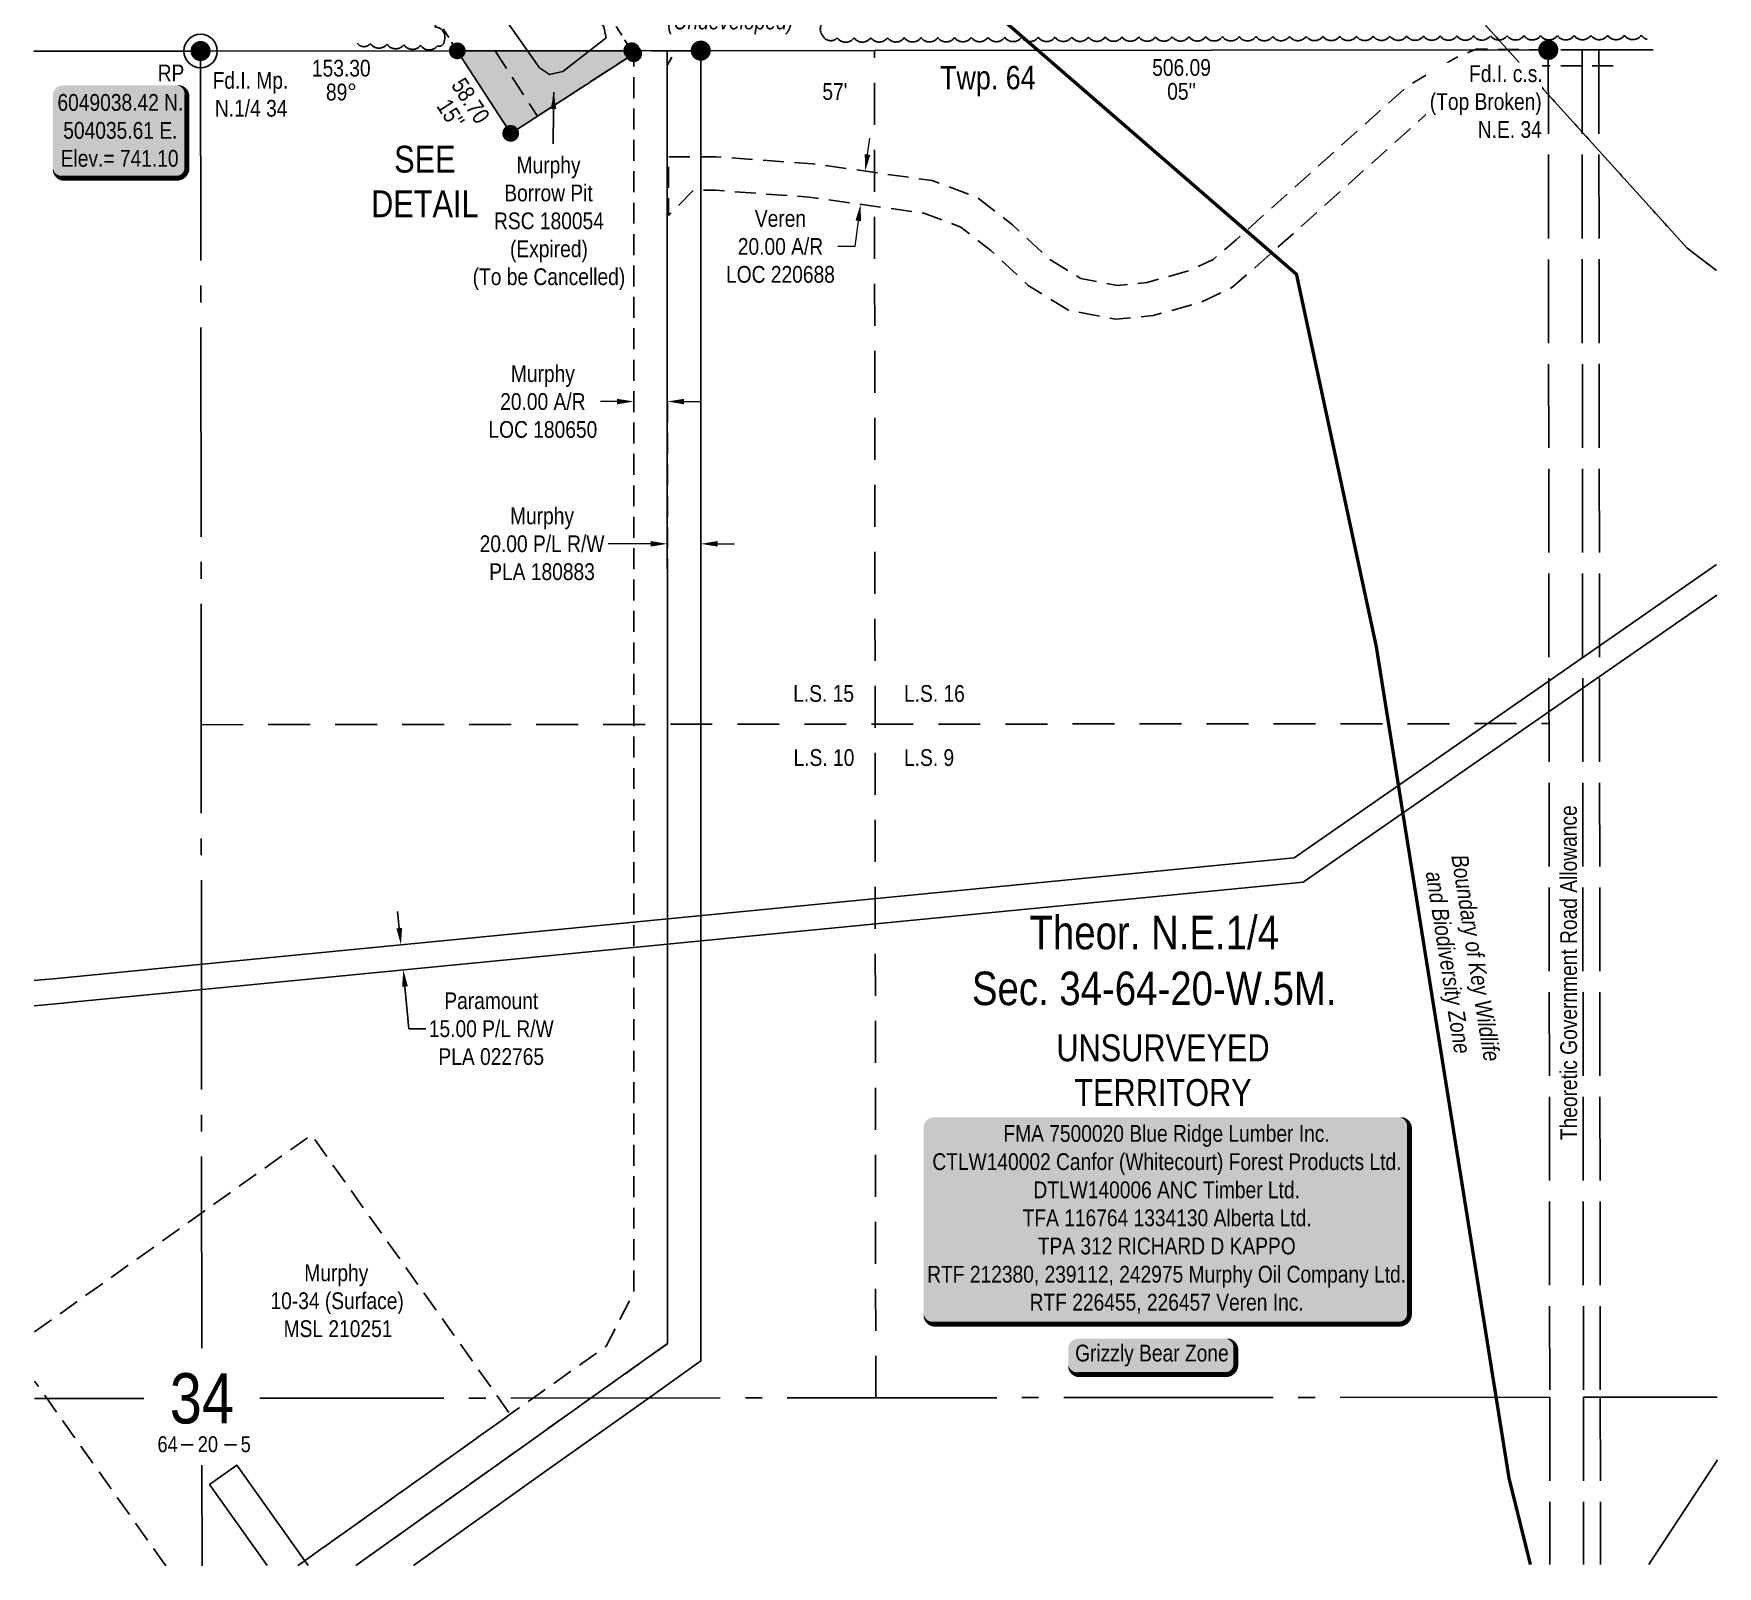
# Model space of a CAD drawing. Extents: x 503935 to 506409, y 6048134 to 6051031.
# Drawn here: x 503936 to 504941, y 6048134 to 6049049 of the extents above; entities that cross this region are included whole.
import ezdxf
from ezdxf.enums import TextEntityAlignment as Align

# ---------------------------------------------------------------- set-up
doc = ezdxf.new("R2010")
doc.units = 0
doc.header["$LTSCALE"] = 5
doc.header["$PDMODE"] = 34
doc.header["$PDSIZE"] = 0.03
for name, pattern in [('0', [1, 1, 0]), ('DASHDOT2', [12.7, 6.35, -3.175, 0, -3.175]), ('foc-ACCESSROAD', [3.75, 2.5, -1.25]), ('foc-LSD', [8, 5, -3]), ('foc-QUARTERLINE', [33, 25, -3, 2, -3]), ('foc-TRAV', [1.875, 1.25, -0.625]), ('foc-UNSURVEYED', [12.5, 10, -2.5]), ('foc-WHEELTRACKS', [2, 0.4, -1.6])]:
    doc.linetypes.add(name, pattern=pattern)
doc.layers.get('Defpoints').update_dxf_attribs({"color": 9})
for name, color, linetype in [('10', 1, 'Continuous'), ('35', 37, 'Continuous'), ('9', 3, 'Continuous'), ('AS-WILDLIFE', 131, 'DASHDOT2'), ('AS-WILDLIFE-BLOCK', 131, 'Continuous'), ('C-AR', 13, 'foc-ACCESSROAD'), ('C-RW', 13, 'Continuous'), ('C-SYMBOL', 7, 'Continuous'), ('C-WS', 13, 'foc-ACCESSROAD'), ('D-TXT', 6, 'Continuous'), ('DETAIL-T', 7, 'Continuous'), ('F-AR', 190, 'foc-ACCESSROAD'), ('F-RW', 190, 'Continuous'), ('L-BD', 7, 'Continuous'), ('L-MON', 1, 'Continuous'), ('L-QSEC', 8, 'foc-QUARTERLINE'), ('L-ROAD-T', 7, 'Continuous'), ('L-SEC', 7, 'Continuous'), ('L-SECLBL', 7, 'Continuous'), ('L-SECQ', 8, 'foc-QUARTERLINE'), ('L-SECTION-LSD', 7, 'foc-LSD'), ('L-UNS-T', 3, 'Continuous'), ('L-USEC', 7, 'foc-UNSURVEYED'), ('P-PROPOSED', 10, 'Continuous'), ('P-PROPOSED-H', 21, 'Continuous'), ('P-TRAV', 4, 'foc-TRAV'), ('T-BUSH', 110, '0'), ('T-SLOPE', 48, 'Continuous'), ('T-WATER-P3', 160, 'foc-WHEELTRACKS')]:
    doc.layers.add(name, color=color, linetype=linetype)
for name, color, linetype, lineweight in [('C-AR-T', 13, 'Continuous', 9), ('C-RW-T', 13, 'Continuous', 9), ('C-WS-T', 13, 'Continuous', 9), ('F-AR-T', 190, 'Continuous', 9), ('T-TEXT', 48, 'Continuous', 18)]:
    doc.layers.add(name, color=color, linetype=linetype, lineweight=lineweight)
doc.styles.add('100L', font='', dxfattribs={"height": 11})
doc.styles.add('175L', font='', dxfattribs={"height": 20})
doc.styles.add('80', font='', dxfattribs={"height": 10})
doc.styles.add('80CG', font='', dxfattribs={"height": 10})
doc.styles.add('80L', font='', dxfattribs={"height": 10})
doc.styles.add('80LS', font='', dxfattribs={"height": 10})
doc.styles.add('foc-LtypeFont', font='', dxfattribs={"height": 7.35})
doc.styles.add('SIMPLEX', font='')
doc.styles.get('100L').set_extended_font_data('Arial Narrow')
doc.styles.get('175L').set_extended_font_data('Arial Narrow')
doc.styles.get('80').set_extended_font_data('Arial Narrow')
doc.styles.get('80CG').set_extended_font_data('Arial Narrow')
doc.styles.get('80L').set_extended_font_data('Arial Narrow')
doc.styles.get('80LS').set_extended_font_data('Arial Narrow', italic=True)
doc.styles.get('foc-LtypeFont').set_extended_font_data('Arial Narrow')
doc.styles.get('SIMPLEX').set_extended_font_data('Arial Narrow')
doc.linetypes.add('foc-TOPO-flowdirection-NOLINE', pattern='A,0,[">",foc-LtypeFont,S=0.3,R=0,X=0,Y=-0.945],-20,[">",foc-LtypeFont,S=0.3,R=0,X=0,Y=-0.945],0', length=20)
doc.dimstyles.new('Compass 5 000', dxfattribs={"dimscale": 5, "dimtxt": 9, "dimasz": 2, "dimexe": 0.2, "dimexo": 0.0625, "dimgap": 0.5, "dimtad": 0, "dimtih": 1, "dimtoh": 1, "dimzin": 0, "dimdsep": 46, "dimtxsty": '80CG', "dimcen": 0.1, "dimse1": 1, "dimse2": 1, "dimclrd": 256, "dimclrt": 256, "dimaunit": 1, "dimadec": 4, "dimazin": 0, "dimtfac": 0.06, "dimtofl": 0, "dimtmove": 0, "dimatfit": 1, "dimfxl": 0.2, "dimtolj": 1, "dimtzin": 0, "dimlwd": -1, "dimarcsym": 0})

# ---------------------------------------------------------------- blocks, each defined once
blk = doc.blocks.new('*D33')
at = {"layer": 'C-AR-T', "transparency": 16777216}
for p, q in [((504284.2, 6048829.1), (504274.2, 6048829.1)), ((504324.2, 6048829.2), (504334.2, 6048829.2))]:
    blk.add_line(p, q, dxfattribs=at)
for points in [[(504284.2, 6048830.8), (504284.2, 6048827.5), (504294.2, 6048829.2)], [(504324.2, 6048830.8), (504324.2, 6048827.5), (504314.2, 6048829.2)]]:
    blk.add_solid(points, dxfattribs=at)
at = {"layer": 'Defpoints', "color": 0, "transparency": 16777216}
for p in [(504294.2, 6048953.5), (504314.2, 6048953.5), (504314.2, 6048829.2)]:
    blk.add_point(p, dxfattribs=at)
at = {"layer": 'C-AR-T', "transparency": 16777216, "insert": (504239.9, 6048829.1), "char_height": 10, "attachment_point": 5, "style": '80CG'}
blk.add_mtext('\\A1;Murphy\\P20.00 A/R\\PLOC 180650', dxfattribs=at)
blk = doc.blocks.new('*D34')
at = {"layer": 'Defpoints', "color": 0, "transparency": 16777216}
for p in [(504451.7, 6048964), (504429.5, 6048946.9), (504449, 6048944.2)]:
    blk.add_point(p, dxfattribs=at)
at = {"layer": 'F-AR-T', "transparency": 16777216}
for p, q in [((504433.7, 6048976.6), (504435.1, 6048986.5)), ((504428.1, 6048937), (504426, 6048921.7)), ((504426, 6048921.7), (504416, 6048921.7))]:
    blk.add_line(p, q, dxfattribs=at)
for points in [[(504432, 6048976.8), (504435.3, 6048976.4), (504432.3, 6048966.7)], [(504426.5, 6048937.2), (504429.8, 6048936.8), (504429.5, 6048946.9)]]:
    blk.add_solid(points, dxfattribs=at)
at = {"layer": 'F-AR-T', "transparency": 16777216, "insert": (504381.7, 6048921.7), "char_height": 10, "attachment_point": 5, "style": '80CG'}
blk.add_mtext('\\A1;Veren\\P20.00 A/R\\PLOC 220688', dxfattribs=at)
blk = doc.blocks.new('*D35')
at = {"layer": 'Defpoints', "color": 0, "transparency": 16777216}
for p in [(504599.7, 6048548.1), (504601.2, 6048533.2), (504156.6, 6048489.9)]:
    blk.add_point(p, dxfattribs=at)
at = {"layer": 'F-RW', "transparency": 16777216}
for p, q in [((504154.2, 6048514.8), (504153.2, 6048524.7)), ((504157.6, 6048479.9), (504160, 6048454.7)), ((504160, 6048454.7), (504170, 6048454.7))]:
    blk.add_line(p, q, dxfattribs=at)
for points in [[(504155.9, 6048514.9), (504152.5, 6048514.6), (504155.2, 6048504.8)], [(504159.3, 6048480.1), (504155.9, 6048479.8), (504156.6, 6048489.9)]]:
    blk.add_solid(points, dxfattribs=at)
at = {"layer": 'F-RW', "transparency": 16777216, "insert": (504209.1, 6048454.7), "char_height": 10, "attachment_point": 5, "style": '80CG'}
blk.add_mtext('\\A1;Paramount\\P15.00 P/L R/W\\PPLA 022765', dxfattribs=at)
blk = doc.blocks.new('L-SECLBL')
at = {"layer": '9', "color": 7}
for p, q in [((-5.1, -27.8), (-12.3, -27.8)), ((20.7, -27.8), (13.5, -27.8))]:
    blk.add_line(p, q, dxfattribs=at)
at = {"layer": '10', "color": 2, "style": 'SIMPLEX'}
blk.add_attdef('SEC', text='', height=30, dxfattribs=at).set_placement((0, 0), align=Align.MIDDLE)
at = {"layer": '10', "color": 5, "style": '80L'}
blk.add_attdef('TWP', text='', height=9.5, dxfattribs=at).set_placement((-14.4, -27.4), align=Align.MIDDLE_RIGHT)
blk.add_attdef('RGE', text='', height=9.5, dxfattribs=at).set_placement((3.6, -27.4), align=Align.MIDDLE_CENTER)
blk.add_attdef('MER', text='', height=9.5, dxfattribs=at).set_placement((23.2, -27.4), align=Align.MIDDLE_LEFT)
blk = doc.blocks.new('PLIA')
at = {"color": 255, "const_width": 1}
blk.add_lwpolyline([(-0.5, 0, 1), (0.5, 0, 1)], format="xyb", close=True, dxfattribs=at)
blk = doc.blocks.new('PLIAA')
blk.add_blockref('PLIA', (0, 0))
blk = doc.blocks.new('PLIB')
at = {"color": 1}
blk.add_circle((0, 0), 0.8, dxfattribs=at)
blk = doc.blocks.new('PLIBB')
blk.add_blockref('PLIB', (0, 0))
blk = doc.blocks.new('PLICC')
for name in ['PLIAA', 'PLIBB']:
    blk.add_blockref(name, (0, 0))
blk = doc.blocks.new('PLI')
blk.add_blockref('PLICC', (0, 0))
blk = doc.blocks.new('fdia')
at = {"color": 255, "const_width": 1}
blk.add_lwpolyline([(-0.5, 0, 1), (0.5, 0, 1)], format="xyb", close=True, dxfattribs=at)
blk = doc.blocks.new('Fdiaa')
blk.add_blockref('fdia', (0, 0))
blk = doc.blocks.new('fdib')
at = {"color": 1, "const_width": 1.6}
blk.add_lwpolyline([(-0.4, 0, 1), (0.4, 0, 1)], format="xyb", close=True, dxfattribs=at)
at = {"color": 1}
blk.add_circle((0, 0), 0.8, dxfattribs=at)
blk = doc.blocks.new('Fdibb')
blk.add_blockref('fdib', (0, 0))
blk = doc.blocks.new('fdicc')
for name in ['Fdibb', 'Fdiaa']:
    blk.add_blockref(name, (0, 0))
blk = doc.blocks.new('FDI')
blk.add_blockref('fdicc', (0, 0))
blk = doc.blocks.new('*U37')
at = {"layer": '35', "color": 3}
blk.add_circle((0, 0), 10, dxfattribs=at)
at = {"layer": '35', "color": 3, "style": '80'}
blk.add_attdef('RP_001', (-25.6, -18.1), '', height=10, dxfattribs=at)
blk = doc.blocks.new('*U38')
h = blk.add_hatch(color=254)
edge = h.paths.add_edge_path()
edge.add_line((-34, -28.5), (34, -28.5))
edge.add_arc((34, -22.5), 6, 270, 360)
edge.add_line((40, -22.5), (40, 21))
edge.add_arc((34, 21), 6, 0, 90)
edge.add_line((34, 27), (-34, 27))
edge.add_arc((-34, 21), 6, 90, 180)
edge.add_line((-40, 21), (-40, -22.5))
edge.add_arc((-34, -22.5), 6, 180, 270)
at = {"color": 1, "flags": 128}
blk.add_lwpolyline([(-34, -28.5, 3, 3, 0), (34, -28.5, 3, 3, 0.414214), (40, -22.5, 3, 3, 0), (40, 21, 3, 0, 0.414214), (34, 27, 0, 0, 0), (-34, 27, 0, 0, 0.414214), (-40, 21, 0, 0, 0), (-40, -22.5, 0, 3, 0.414214)], format="xyseb", close=True, dxfattribs=at)
blk.add_lwpolyline([(17.6, 0.9, 0, 10, 0), (0, 0, 5, 5, 0)], format="xyseb", dxfattribs=at)
at = {"color": 1, "style": '80'}
blk.add_attdef('ENTER_TEXT_001', (-36, -5), '', height=10, dxfattribs=at)
blk = doc.blocks.new('*U42')
h = blk.add_hatch(color=255)
edge = h.paths.add_edge_path()
edge.add_line((-139, -62.5), (139, -62.5))
edge.add_arc((139, -56.5), 6, 270, 360)
edge.add_line((145, -56.5), (145, 55))
edge.add_arc((139, 55), 6, 0, 90)
edge.add_line((139, 61), (-139, 61))
edge.add_arc((-139, 55), 6, 90, 180)
edge.add_line((-145, 55), (-145, -56.5))
edge.add_arc((-139, -56.5), 6, 180, 270)
at = {"color": 44, "flags": 128}
blk.add_lwpolyline([(-139, -62.5, 3, 3, 0), (139, -62.5, 3, 3, 0.414214), (145, -56.5, 3, 3, 0), (145, 55, 3, 0, 0.414214), (139, 61, 0, 0, 0), (-139, 61, 0, 0, 0.414214), (-145, 55, 0, 0, 0), (-145, -56.5, 0, 3, 0.414214)], format="xyseb", close=True, dxfattribs=at)
at = {"color": 44, "style": '80'}
blk.add_attdef('ENTER_TEXT_001', (-36, -5), '', height=10, dxfattribs=at)
blk = doc.blocks.new('*D43')
at = {"layer": 'C-RW-T', "transparency": 16777216}
for p, q in [((504304.2, 6048744.2), (504278.9, 6048744.2)), ((504344.2, 6048744.2), (504354.2, 6048744.2))]:
    blk.add_line(p, q, dxfattribs=at)
for points in [[(504304.2, 6048745.9), (504304.2, 6048742.6), (504314.2, 6048744.2)], [(504344.2, 6048745.9), (504344.2, 6048742.6), (504334.2, 6048744.2)]]:
    blk.add_solid(points, dxfattribs=at)
at = {"layer": 'Defpoints', "color": 0, "transparency": 16777216}
for p in [(504314.2, 6048757.4), (504334.2, 6048757.4), (504314.2, 6048744.2)]:
    blk.add_point(p, dxfattribs=at)
at = {"layer": 'C-RW-T', "transparency": 16777216, "insert": (504239.4, 6048744.2), "char_height": 10, "attachment_point": 5, "style": '80CG'}
blk.add_mtext('\\A1;Murphy\\P20.00 P/L R/W\\PPLA 180883', dxfattribs=at)
blk = doc.blocks.new('*U41')
h = blk.add_hatch(color=255)
edge = h.paths.add_edge_path()
edge.add_line((-44, -11.5), (44, -11.5))
edge.add_arc((44, -5.5), 6, 270, 360)
edge.add_line((50, -5.5), (50, 4))
edge.add_arc((44, 4), 6, 0, 90)
edge.add_line((44, 10), (-44, 10))
edge.add_arc((-44, 4), 6, 90, 180)
edge.add_line((-50, 4), (-50, -5.5))
edge.add_arc((-44, -5.5), 6, 180, 270)
at = {"color": 131, "flags": 128}
blk.add_lwpolyline([(-44, -11.5, 3, 3, 0), (44, -11.5, 3, 3, 0.414214), (50, -5.5, 3, 3, 0), (50, 4, 3, 0, 0.414214), (44, 10, 0, 0, 0), (-44, 10, 0, 0, 0.414214), (-50, 4, 0, 0, 0), (-50, -5.5, 0, 3, 0.414214)], format="xyseb", close=True, dxfattribs=at)
at = {"color": 131, "style": '80'}
blk.add_attdef('ENTER_TEXT_001', (-36, -5), '', height=10, dxfattribs=at)

msp = doc.modelspace()

# ---------------------------------------------------------------- hatches: boundary and pattern name
at = {"layer": 'P-PROPOSED-H'}
h = msp.add_hatch(color=256, dxfattribs=at)
h.dxf.hatch_style = 1
h.paths.add_polyline_path([(504220.693, 6048989.289), (504294.114, 6049036.781), (504294.119, 6049036.783), (504292.918, 6049038.641), (504188.828, 6049038.553)])

# ---------------------------------------------------------------- linework, layer by layer
at = {"layer": 'AS-WILDLIFE', "const_width": 2, "flags": 128}
msp.add_lwpolyline([(504829.315, 6048134.771), (504829.223, 6048135.142), (504816.56, 6048186.188), (504737.267, 6048683.094), (504689.69, 6048905.116), (504451.81, 6049111.279), (504240.361, 6049439.026), (504240.36, 6049576.468), (504118.777, 6049735.055), (504055.342, 6049957.076), (504048.984, 6049962.097)], dxfattribs=at)
at = {"layer": 'C-AR', "flags": 128}
msp.add_lwpolyline([(504093.716, 6048134.193), (504095.883, 6048135.738), (504216.417, 6048221.681), (504220.456, 6048224.555), (504234.225, 6048234.343), (504277.649, 6048265.238), (504294.235, 6048297.406), (504294.216, 6048501.353), (504294.215, 6048516.426), (504294.119, 6049036.783), (504296.923, 6049038.644), (504314.168, 6049038.624), (504318.966, 6049038.627), (504314.169, 6049029.813), (504314.215, 6048518.372), (504314.216, 6048503.298), (504314.237, 6048266.721), (504268.764, 6048234.368), (504228.31, 6048205.598), (504128.206, 6048134.221)], dxfattribs=at)
at = {"layer": 'C-RW'}
for points in [[(504128.205, 6048134.221), (504228.31, 6048205.598), (504268.764, 6048234.368), (504314.237, 6048266.721), (504314.216, 6048503.298), (504314.215, 6048518.372), (504314.177, 6048939.762), (504314.174, 6048974.744), (504314.169, 6049029.813), (504314.168, 6049038.624), (504318.966, 6049038.627), (504334.164, 6049038.638), (504334.169, 6048974.762), (504334.171, 6048954.759), (504334.209, 6048520.318), (504334.211, 6048505.244), (504334.232, 6048256.405), (504303.298, 6048234.394), (504239.902, 6048189.305), (504162.692, 6048134.249)], [(504075.411, 6048134.178), (504040.95, 6048182.651), (504057.211, 6048194.223), (504097.838, 6048137.131), (504099.925, 6048134.198)]]:
    msp.add_lwpolyline(points, dxfattribs=at)
at = {"layer": 'C-WS'}
for points in [[(504211.419, 6049038.56), (504236.627, 6048999.597), (504294.119, 6049036.783), (504292.918, 6049038.641)], [(504296.923, 6049038.644), (504294.119, 6049036.783), (504292.918, 6049038.641), (504296.923, 6049038.644)]]:
    msp.add_lwpolyline(points, close=True, dxfattribs=at)
at = {"layer": 'C-WS', "flags": 128}
for points in [[(503936.44, 6048273.678), (504036.297, 6048344.73), (504101.793, 6048391.331), (504213.499, 6048234.329), (504220.456, 6048224.554), (504216.417, 6048221.68), (504095.883, 6048135.737), (504093.717, 6048134.193)], [(504014.8, 6048134.128), (503963.637, 6048206.219), (503943.777, 6048234.128), (503936.457, 6048244.417)]]:
    msp.add_lwpolyline(points, dxfattribs=at)
at = {"layer": 'F-AR', "flags": 128}
msp.add_lwpolyline([(504878.679, 6049029.587), (504870.766, 6049029.581), (504840.606, 6049029.559), (504840.277, 6049029.559), (504825.064, 6049029.54), (504793.787, 6049016.521), (504768.3, 6049001.656), (504666.808, 6048910.708), (504650.887, 6048897.093), (504632.491, 6048888.415), (504604.162, 6048880.536), (504581.801, 6048878.34), (504553.638, 6048883.629), (504529.519, 6048898.539), (504507.234, 6048919.369), (504489.353, 6048933.302), (504467.345, 6048941.594), (504398.837, 6048951.193), (504342.755, 6048955.281), (504334.8, 6048955.279), (504329.8, 6048955.278), (504314.807, 6048940.283), (504314.803, 6048975.264), (504334.798, 6048975.283), (504343.227, 6048975.29), (504400.947, 6048971.083), (504472.311, 6048961.085), (504499.244, 6048950.937), (504520.228, 6048934.586), (504541.719, 6048914.499), (504560.984, 6048902.589), (504582.686, 6048898.513), (504600.479, 6048900.26), (504625.499, 6048907.218), (504639.933, 6048914.028), (504653.641, 6048925.75), (504756.473, 6049017.899), (504784.864, 6049034.458), (504797.018, 6049039.523), (504839.98, 6049039.055), (504870.144, 6049039.087), (504898.978, 6049039.05)], dxfattribs=at)
at = {"layer": 'F-RW'}
for points in [[(503936.32, 6048483.426), (503940.44, 6048483.847), (503949.843, 6048484.807), (503955.732, 6048485.41), (504036.76, 6048493.295), (504688.226, 6048556.696), (504840.989, 6048662.803), (504871.125, 6048683.735), (504940.453, 6048731.889)], [(504940.466, 6048713.631), (504871.145, 6048665.481), (504841.009, 6048644.549), (504693.573, 6048542.141), (504036.775, 6048478.223), (503960.761, 6048470.825), (503957.222, 6048470.481), (503951.346, 6048469.88), (503936.329, 6048468.345)]]:
    msp.add_lwpolyline(points, dxfattribs=at)
at = {"layer": 'L-BD', "color": 2}
msp.add_line((504294.114, 6049036.781), (504294.136, 6049036.795), dxfattribs=at)
at = {"layer": 'L-QSEC'}
for p, q in [((504035.591, 6049038.384), (504036.343, 6048264.091)), ((504001.745, 6048234.064), (503936.463, 6048234.012)), ((504840.775, 6048234.728), (504071.009, 6048234.119)), ((504036.411, 6048194.112), (504036.469, 6048134.146))]:
    msp.add_line(p, q, dxfattribs=at)
at = {"layer": 'L-SEC'}
for p, q in [((504035.607, 6049038.423), (503936.002, 6049038.337)), ((504839.971, 6049039.104), (504839.98, 6049039.104)), ((504839.98, 6049039.104), (504839.971, 6049039.104)), ((504860.09, 6049039.118), (504902.535, 6049039.148)), ((504902.532, 6049039.146), (504860.09, 6049039.117))]:
    msp.add_line(p, q, dxfattribs=at)
at = {"layer": 'L-SEC', "flags": 128}
msp.add_lwpolyline([(504035.607, 6049038.423), (504839.971, 6049039.104)], dxfattribs=at)
at = {"layer": 'L-SECQ'}
msp.add_line((504940.822, 6048234.807), (504860.881, 6048234.744), dxfattribs=at)
at = {"layer": 'L-SECTION-LSD'}
for p, q in [((504438.573, 6048234.41), (504437.785, 6049038.719)), ((504035.981, 6048636.237), (504840.41, 6048636.892))]:
    msp.add_line(p, q, dxfattribs=at)
at = {"layer": 'L-USEC'}
for p, q in [((504839.98, 6049039.055), (504840.84, 6048234.728)), ((504860.09, 6049039.07), (504860.95, 6048234.744)), ((504870.144, 6049039.087), (504871.005, 6048234.752)), ((504840.84, 6048234.728), (504840.947, 6048134.78)), ((504860.95, 6048234.744), (504861.057, 6048134.796)), ((504871.005, 6048234.752), (504871.111, 6048134.804))]:
    msp.add_line(p, q, dxfattribs=at)
at = {"layer": 'P-PROPOSED'}
msp.add_lwpolyline([(504220.693, 6048989.289), (504294.114, 6049036.781), (504294.119, 6049036.783), (504292.918, 6049038.641), (504188.828, 6049038.553)], close=True, dxfattribs=at)
at = {"layer": 'P-TRAV'}
for p, q in [((504188.828, 6049038.553), (504169.327, 6049068.701)), ((504273.417, 6049068.789), (504292.918, 6049038.641))]:
    msp.add_line(p, q, dxfattribs=at)
at = {"layer": 'T-BUSH', "flags": 128}
for points in [[(504445.35, 6049499.019, 0.52056705), (504443.967, 6049489.12, 0.52056705), (504442.585, 6049479.221, 0.52056705), (504441.203, 6049469.323, 0.52056705), (504439.821, 6049459.424, 0.52056705), (504438.438, 6049449.525, 0.52056705), (504437.056, 6049439.626, 0.52056705), (504440.11, 6049430.38, 0.52056705), (504440.886, 6049420.784, 0.52056705), (504439.589, 6049410.874, 0.52056705), (504438.292, 6049400.963, 0.52056705), (504436.995, 6049391.053, 0.52056705), (504435.698, 6049381.143, 0.52056705), (504434.401, 6049371.232, 0.52056705), (504433.104, 6049361.322, 0.52056705), (504431.862, 6049351.407, 0.52056705), (504431.513, 6049341.418, 0.52056705), (504431.164, 6049331.43, 0.52056705), (504430.816, 6049321.441, 0.52056705), (504430.467, 6049311.452, 0.52056705), (504430.264, 6049301.465, 0.52056705), (504430.863, 6049291.488, 0.52056705), (504431.462, 6049281.511, 0.52056705), (504432.061, 6049271.535, 0.52056705), (504432.659, 6049261.558, 0.52056705), (504433.258, 6049251.581, 0.52056705), (504433.857, 6049241.604, 0.52056705), (504434.456, 6049231.627, 0.52056705), (504434.465, 6049221.633, 0.52056705), (504434.451, 6049211.638, 0.52056705), (504434.437, 6049201.643, 0.52056705), (504434.423, 6049191.648, 0.52056705), (504434.409, 6049181.654, 0.52056705), (504434.395, 6049171.659, 0.52056705), (504434.381, 6049161.664, 0.52056705), (504434.367, 6049151.669, 0.52056705), (504434.353, 6049141.674, 0.52056705), (504434.339, 6049131.679, 0.52056705), (504434.325, 6049121.685, 0.52056705), (504430.889, 6049112.544, 0.52056705), (504426.204, 6049103.715, 0.52056705), (504421.52, 6049094.886, 0.52056705), (504416.835, 6049086.057, 0.52056705), (504413.608, 6049076.69, 0.52056705), (504411.433, 6049066.934, 0.52056705), (504409.258, 6049057.179, 0.52056705), (504407.084, 6049047.424, 0.52056705), (504415.633, 6049046.293, 0.52056705), (504425.627, 6049046.325, 0.52056705), (504435.622, 6049046.358, 0.52056705), (504445.617, 6049046.39, 0.52056705), (504455.612, 6049046.422, 0.52056705), (504465.606, 6049046.455, 0.52056705), (504475.601, 6049046.487, 0.52056705), (504485.596, 6049046.519, 0.52056705), (504495.591, 6049046.552, 0.52056705), (504505.586, 6049046.584, 0.52056705), (504515.58, 6049046.616, 0.52056705), (504525.575, 6049046.649, 0.52056705), (504535.57, 6049046.681, 0.52056705), (504545.565, 6049046.713, 0.52056705), (504555.56, 6049046.746, 0.52056705), (504565.554, 6049046.778, 0.52056705), (504575.549, 6049046.81, 0.52056705), (504585.544, 6049046.843, 0.52056705), (504595.539, 6049046.875, 0.52056705), (504605.533, 6049046.907, 0.52056705), (504615.528, 6049046.94, 0.52056705), (504625.523, 6049046.972, 0.52056705), (504635.518, 6049047.004, 0.52056705), (504645.513, 6049047.037, 0.52056705), (504655.507, 6049047.069, 0.52056705), (504665.502, 6049047.101, 0.52056705), (504675.497, 6049047.134, 0.52056705), (504685.492, 6049047.166, 0.52056705), (504695.487, 6049047.198, 0.52056705), (504705.481, 6049047.231, 0.52056705), (504715.476, 6049047.263, 0.52056705), (504725.471, 6049047.295, 0.52056705), (504735.466, 6049047.328, 0.52056705), (504745.461, 6049047.36, 0.52056705), (504755.455, 6049047.392, 0.52056705), (504765.45, 6049047.425, 0.52056705), (504775.445, 6049047.457, 0.52056705), (504785.44, 6049047.489, 0.52056705), (504795.434, 6049047.522, 0.52056705), (504805.429, 6049047.554, 0.52056705), (504815.424, 6049047.586, 0.52056705), (504825.419, 6049047.619, 0.52056705), (504835.414, 6049047.651, 0.52056705), (504845.408, 6049047.683, 0.52056705), (504855.403, 6049047.716, 0.52056705), (504865.398, 6049047.748, 0.52056705), (504875.393, 6049047.78, 0.52056705), (504885.388, 6049047.813, 0.52056705), (504895.382, 6049047.845, 0.18352108), (504898.973, 6049045.421, 0.18352108)], [(504075.776, 6049234.665, -0.52056705), (504084.507, 6049237.596, -0.52056705), (504090.549, 6049245.558, -0.52056705), (504097.846, 6049250.667, -0.52056705), (504106.736, 6049246.1, -0.52056705), (504115.626, 6049241.532, -0.52056705), (504124.516, 6049236.964, -0.52056705), (504133.407, 6049232.397, -0.52056705), (504140.412, 6049225.378, -0.52056705), (504147.113, 6049217.962, -0.52056705), (504144.884, 6049211.323, -0.52056705), (504136.342, 6049206.33, -0.52056705), (504127.478, 6049201.782, -0.52056705), (504118.9, 6049196.651, -0.52056705), (504110.379, 6049191.444, -0.52056705), (504102.978, 6049184.727, -0.52056705), (504095.576, 6049178.011, -0.52056705), (504098.994, 6049169.908, -0.52056705), (504104.463, 6049161.543, -0.52056705), (504109.933, 6049153.177, -0.52056705), (504115.403, 6049144.812, -0.52056705), (504120.872, 6049136.446, -0.52056705), (504126.342, 6049128.081, -0.52056705), (504131.812, 6049119.716, -0.52056705), (504137.281, 6049111.35), (504142.751, 6049102.985, -0.52056705), (504148.221, 6049094.619, -0.52056705), (504153.69, 6049086.254, -0.52056705), (504159.16, 6049077.889, -0.52056705), (504164.63, 6049069.523, -0.52056705), (504170.099, 6049061.158, -0.52056705), (504175.569, 6049052.792, -0.52056705), (504181.039, 6049044.427, -0.52056705), (504176.899, 6049041.484, -0.52056705), (504166.91, 6049041.84, -0.52056705), (504156.922, 6049042.197, -0.52056705), (504146.933, 6049042.553, -0.52056705), (504136.945, 6049042.91, -0.52056705), (504129.136, 6049043.189, -0.52056705)]]:
    msp.add_lwpolyline(points, format="xyb", dxfattribs=at)
at = {"layer": 'T-SLOPE', "flags": 128}
msp.add_lwpolyline([(504277.653, 6049046.261), (504276.259, 6049052.847), (504173.428, 6049217.487), (504133.349, 6049194.311), (504132.54, 6049184.815), (504137.53, 6049171.171), (504237.868, 6049028.437), (504243.906, 6049024.358), (504251.745, 6049026.167), (504277.639, 6049046.252)], dxfattribs=at)
at = {"layer": 'T-WATER-P3', "linetype": 'foc-TOPO-flowdirection-NOLINE', "flags": 128}
for points in [[(504940.323, 6048907.393), (504922.76, 6048920.782), (504777.402, 6049081.714), (504330.945, 6049637.189), (504123.291, 6049803.313), (504051, 6049873.448)], [(504899.935, 6048134.853), (504940.376, 6048196.355), (504940.849, 6048197.33)]]:
    msp.add_lwpolyline(points, dxfattribs=at)
at = {"layer": 'T-WATER-P3', "flags": 128}
for points in [[(504940.323, 6048907.393), (504922.76, 6048920.782), (504777.402, 6049081.714), (504330.945, 6049637.189), (504123.291, 6049803.313), (504051, 6049873.448)], [(504899.935, 6048134.853), (504940.376, 6048196.355), (504940.849, 6048197.33)]]:
    msp.add_lwpolyline(points, dxfattribs=at)

# ---------------------------------------------------------------- block references
at = {"layer": 'AS-WILDLIFE-BLOCK'}
ref = msp.add_blockref('*U41', (504603.462, 6048259.72), dxfattribs=dict(at, xscale=0.99948742, yscale=0.99948742, zscale=0.99948742))
ref.add_attrib('ENTER_TEXT_001', 'Grizzly Bear Zone', (504557.575, 6048256.103), dxfattribs={"layer": '0', "color": 131, "height": 9.99487, "style": '80'})
at = {"layer": 'C-RW-T', "xscale": 0.99948742, "yscale": 0.99948742, "zscale": 0.99948742}
msp.add_blockref('*U37', (504035.607, 6049038.423), dxfattribs=at).add_auto_attribs({'RP_001': 'RP'})
at = {"layer": 'C-RW-T'}
ref = msp.add_blockref('*U42', (504612.152, 6048340.873), dxfattribs=dict(at, xscale=0.99948742, yscale=0.99948742, zscale=0.99948742))
ref.add_attrib('ENTER_TEXT_001', 'FMA 7500020 Blue Ridge Lumber Inc.', (504514.777, 6048387.214), dxfattribs={"layer": '0', "color": 44, "height": 9.99487, "style": '80'})
ref.add_attrib('ENTER_TEXT_002', 'CTLW140002 Canfor (Whitecourt) Forest Products Ltd.', (504472.364, 6048370.378), dxfattribs={"layer": '0', "color": 44, "height": 9.99487, "style": '80'})
ref.add_attrib('ENTER_TEXT_003', 'DTLW140006 ANC Timber Ltd.', (504532.674, 6048353.543), dxfattribs={"layer": '0', "color": 44, "height": 9.99487, "style": '80'})
ref.add_attrib('ENTER_TEXT_004', 'TFA 116764 1334130 Alberta Ltd.', (504526.238, 6048336.844), dxfattribs={"layer": '0', "color": 44, "height": 9.99487, "style": '80'})
ref.add_attrib('ENTER_TEXT_005', 'TPA 312 RICHARD D KAPPO', (504535.275, 6048320.008), dxfattribs={"layer": '0', "color": 44, "height": 9.99487, "style": '80'})
ref.add_attrib('ENTER_TEXT_006', 'RTF 212380, 239112, 242975 Murphy Oil Company Ltd.', (504469.299, 6048303.173), dxfattribs={"layer": '0', "color": 44, "height": 9.99487, "style": '80'})
ref.add_attrib('ENTER_TEXT_007', 'RTF 226455, 226457 Veren Inc.', (504530.404, 6048286.474), dxfattribs={"layer": '0', "color": 44, "height": 9.99487, "style": '80'})
at = {"layer": 'DETAIL-T'}
ref = msp.add_blockref('*U38', (503987.473, 6048990.997), dxfattribs=dict(at, xscale=0.99948742, yscale=0.99948742, zscale=0.99948742))
ref.add_attrib('ENTER_TEXT_001', '6049038.42 N.', (503950.197, 6049002.763), dxfattribs={"layer": '0', "color": 1, "height": 9.99487, "style": '80'})
ref.add_attrib('ENTER_TEXT_002', '504035.61 E.', (503953.671, 6048986.064), dxfattribs={"layer": '0', "color": 1, "height": 9.99487, "style": '80'})
ref.add_attrib('ENTER_TEXT_003', 'Elev.= 741.10', (503952.126, 6048969.365), dxfattribs={"layer": '0', "color": 1, "height": 9.99487, "style": '80'})
at = {"layer": 'L-MON', "color": 2}
for name, p, xscale, yscale, zscale in [('PLI', (504188.83, 6049038.532), 5.000000000000018, 5.000000000000018, 5.000000000000018), ('PLI', (504292.923, 6049038.624), 5.000000000000018, 5.000000000000018, 5.000000000000018), ('PLI', (504294.114, 6049036.781), 5.000000000000018, 5.000000000000018, 5.000000000000018), ('FDI', (504334.14, 6049038.666), 5.000000000000018, 5.000000000000018, 5.000000000000018), ('FDI', (504839.971, 6049039.104), 5.000000000000036, 5.000000000000036, 5.000000000000036), ('PLI', (504220.693, 6048989.289), 5.000000000000018, 5.000000000000018, 5.000000000000018)]:
    msp.add_blockref(name, p, dxfattribs=dict(at, xscale=xscale, yscale=yscale, zscale=zscale))
at = {"layer": 'L-SECLBL', "xscale": 0.9994840000000037, "yscale": 0.9994840000000037, "zscale": 0.9994840000000037}
msp.add_blockref('L-SECLBL', (504036.372, 6048234.091), dxfattribs=at).add_auto_attribs({'SEC': '34', 'TWP': '64', 'RGE': '20', 'MER': '5'})

# ---------------------------------------------------------------- texts
at = {"layer": 'AS-WILDLIFE', "insert": (504787.072, 6048495.421), "char_height": 9.98971, "attachment_point": 5, "rotation": 279.066501, "style": '80'}
msp.add_mtext('{\\fArial Narrow|b0|i1|c0|p34;Boundary of Key Wildlife \\Pand Biodiversity Zone}', dxfattribs=at)
at = {"layer": 'C-SYMBOL', "color": 3, "insert": (504604.78, 6048522.135), "char_height": 19.98968, "width": 215.873, "attachment_point": 2, "style": '175L'}
msp.add_mtext('Theor. N.E.1/4\\PSec. 34-64-20-W.5M.', dxfattribs=at)
at = {"layer": 'C-WS-T', "char_height": 10, "attachment_point": 1, "style": '80L'}
for s, width, heights, insert in [('\\pi26.60525;Murphy\\P\\pi19.26896;Borrow Pit\\P\\pi13.15709;RSC 180054\\P\\pi22.68643;(Expired)\\P\\pi0.39447;(To be Cancelled)', 90.45471, [0], (504197.604, 6048975.367)), ('\\pi29.94676;Murphy\\P\\pi9.7353;10-34 (Surface)\\P\\pi17.57295;MSL 210251', 97.13772, [57.49], (504067.586, 6048314.007))]:
    msp.add_mtext_dynamic_manual_height_columns(s, width=width, gutter_width=50, heights=heights, dxfattribs=dict(at, insert=insert))
at = {"layer": 'D-TXT', "color": 3, "insert": (504476.96, 6049029.524), "char_height": 13.9928, "attachment_point": 1, "rotation": 0.06747, "style": '80L'}
msp.add_mtext_dynamic_manual_height_columns('Twp. 64', width=101.3954, gutter_width=47.5, heights=[0], dxfattribs=at)
at = {"layer": 'DETAIL-T', "color": 3, "insert": (504169.485, 6048960.54), "char_height": 15.9917, "width": 63.60329, "attachment_point": 5, "style": '80CG'}
msp.add_mtext('SEE\\PDETAIL', dxfattribs=at)
at = {"layer": 'L-BD', "style": '80L'}
for s, rotation, p in [('153.30', 0.0496, (504119.593, 6049028.192)), ('506.09', 0.0496, (504621.089, 6049028.616)), ('58.70', 302.9012, (504196.809, 6049008.763)), ('89°', 0.0496, (504119.605, 6049013.949)), ("57'", 0.0496, (504414.182, 6049014.198)), ("05''", 0.0496, (504621.101, 6049014.374)), ("15''", 302.9012, (504184.851, 6049001.026))]:
    msp.add_text(s, height=9.9949, rotation=rotation, dxfattribs=at).set_placement(p, align=Align.MIDDLE)
at = {"layer": 'L-ROAD-T', "style": '80L'}
msp.add_text('Theoretic Government Road Allowance', height=10, rotation=90.062329, dxfattribs=at).set_placement((504852.075, 6048488.158), align=Align.MIDDLE_CENTER)
at = {"layer": 'L-UNS-T', "color": 3, "insert": (504610.002, 6048429.868), "char_height": 16, "attachment_point": 5, "style": '80L'}
msp.add_mtext_dynamic_manual_height_columns('UNSURVEYED TERRITORY', width=126.41375, gutter_width=47.5, heights=[0], dxfattribs=at)
at = {"layer": 'T-TEXT', "style": '80LS'}
msp.add_text('(Undeveloped)', height=10, rotation=0.049569, dxfattribs=at).set_placement((504351.651, 6049056.364), align=Align.MIDDLE_CENTER)

# ---------------------------------------------------------------- dimensions: what is measured, and where the dimension line sits
at = {"layer": 'C-AR-T'}
dim = msp.add_linear_dim(base=(504314.225, 6048829.156), p1=(504294.205, 6048953.502), p2=(504314.195, 6048953.507), angle=0.0139, text='Murphy\\P20.00 A/R\\PLOC 180650', dimstyle='Compass 5 000', dxfattribs=at)
dim.commit()
dim.dimension.update_dxf_attribs({"geometry": '*D33', "text_midpoint": (504239.945, 6048829.147), "dimtype": 161})
at = {"layer": 'C-RW-T', "color": 1}
dim = msp.add_linear_dim(base=(504314.195, 6048744.224), p1=(504334.189, 6048757.413), p2=(504314.193, 6048757.411), angle=180.005151, text='Murphy\\P20.00 P/L R/W\\PPLA 180883', dimstyle='Compass 5 000', dxfattribs=at)
dim.commit()
dim.dimension.update_dxf_attribs({"geometry": '*D43', "text_midpoint": (504239.351, 6048744.221), "dimtype": 161})
at = {"layer": 'F-AR-T'}
dim = msp.add_linear_dim(base=(504429.521, 6048946.894), p1=(504451.741, 6048963.967), p2=(504448.967, 6048944.169), angle=262.024069, text='Veren\\P20.00 A/R\\PLOC 220688', dimstyle='Compass 5 000', dxfattribs=at)
dim.commit()
dim.dimension.update_dxf_attribs({"geometry": '*D34', "text_midpoint": (504381.679, 6048921.716), "dimtype": 161})
at = {"layer": 'F-RW'}
dim = msp.add_linear_dim(base=(504156.624, 6048489.887), p1=(504599.734, 6048548.084), p2=(504601.187, 6048533.15), angle=275.558373, text='Paramount\\P15.00 P/L R/W\\PPLA 022765', dimstyle='Compass 5 000', dxfattribs=at)
dim.commit()
dim.dimension.update_dxf_attribs({"geometry": '*D35', "text_midpoint": (504209.129, 6048454.746), "dimtype": 161})

# ---------------------------------------------------------------- leaders
at = {"layer": 'C-RW-T', "color": 1, "path_type": 1}
msp.add_leader([(504246.392, 6049013.802), (504246.029, 6048983.002)], dimstyle='Compass 5 000', override={"dimgap": 0.5, "dimtad": 0}, dxfattribs=at)

# ---------------------------------------------------------------- next in the draw order: texts
at = {"layer": 'L-MON', "char_height": 9.99484, "attachment_point": 1, "style": '80L', "bg_fill": 3, "box_fill_scale": 1.15, "bg_fill_color": 256, "bg_fill_true_color": 256, "bg_fill_transparency": 0}
for s, width, insert in [('\\pi24.24165;Fd.I. c.s.\\P\\pi0.78854;(Top Broken)\\P\\pi29.45042;N.E. 34', 66.21861, (504768.453, 6049029.916)), ('\\pi1.06125;Fd.I. Mp.\\P\\pi2.43844;N.1/4 34', 44.30632, (504041.729, 6049025.908))]:
    msp.add_mtext_dynamic_manual_height_columns(s, width=width, gutter_width=50, heights=[0], dxfattribs=dict(at, insert=insert))
at = {"layer": 'L-SECTION-LSD', "char_height": 10, "attachment_point": 1, "style": '100L', "bg_fill": 3, "box_fill_scale": 1.5, "bg_fill_color": 256, "bg_fill_transparency": 0}
for s, width, insert in [('\\pi1.8458;L.S. 15', 36.85945, (504387.472, 6048659.896)), ('L.S. 16', 36.94144, (504455.431, 6048659.896)), ('\\pi2.02908;L.S. 10', 36.95405, (504387.472, 6048621.611)), ('L.S. 9', 30.52728, (504455.431, 6048621.611))]:
    msp.add_mtext_dynamic_manual_height_columns(s, width=width, gutter_width=55, heights=[0], dxfattribs=dict(at, insert=insert))

# ---------------------------------------------------------------- next in the draw order: block references
at = {"layer": 'L-MON', "color": 2, "xscale": 5.000000000000018, "yscale": 5.000000000000018, "zscale": 5.000000000000018}
msp.add_blockref('FDI', (504035.607, 6049038.423), dxfattribs=at)

doc.saveas('drawing.dxf')
